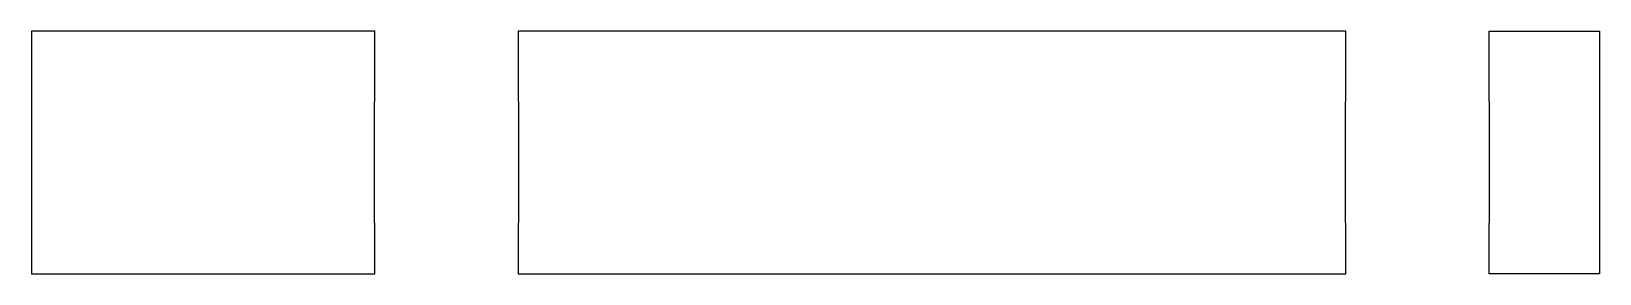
# Model space of a CAD drawing. Header units: metres. Extents: x -18.5 to 13.8, y -1.1 to 46.5.
# Drawn here: x -18.55 to 13.75, y 41.5 to 46.5 of the extents above.
import ezdxf

# ---------------------------------------------------------------- set-up
doc = ezdxf.new("R2010")
doc.units = ezdxf.units.M

msp = doc.modelspace()

# ---------------------------------------------------------------- linework, layer by layer
for p, q in [((-17.638, 46.5), (-18.55, 46.5)), ((-18.55, 46.5), (-18.55, 46.321)), ((-18.55, 46.321), (-18.55, 46.082)), ((-11.545, 46.5), (-17.638, 46.5)), ((-11.476, 46.5), (-11.545, 46.5)), ((-11.483, 43.593), (-11.476, 46.5)), ((-11.476, 46.5), (-11.476, 46.5)), ((3.48, 46.5), (-8.524, 46.5)), ((-8.524, 46.5), (-8.517, 43.593)), ((8.524, 46.5), (3.48, 46.5)), ((8.517, 43.593), (8.524, 46.5)), ((11.483, 43.593), (11.476, 46.5)), ((11.476, 46.5), (11.57, 46.5)), ((11.57, 46.5), (13.75, 46.5)), ((13.75, 46.5), (13.75, 42.973)), ((13.75, 46.5), (13.75, 46.5)), ((-18.55, 46.082), (-18.55, 46.06)), ((-18.55, 46.06), (-18.55, 46.015)), ((-18.55, 46.015), (-18.55, 45.947)), ((-18.55, 45.947), (-18.55, 45.859)), ((-18.55, 45.859), (-18.55, 42.973)), ((-11.478, 41.5), (-11.483, 43.593)), ((-8.517, 43.593), (-8.522, 41.5)), ((-8.517, 43.593), (-8.517, 43.593)), ((8.522, 41.5), (8.517, 43.593)), ((11.478, 41.5), (11.483, 43.593)), ((-18.55, 42.973), (-18.55, 41.647)), ((13.75, 42.973), (13.75, 41.5)), ((-18.55, 41.647), (-18.55, 41.5)), ((-18.55, 41.5), (-13.475, 41.5)), ((-13.475, 41.5), (-12.572, 41.5)), ((-12.572, 41.5), (-11.478, 41.5)), ((-8.522, 41.5), (-4.976, 41.5)), ((-4.976, 41.5), (8.522, 41.5)), ((11.841, 41.5), (11.478, 41.5)), ((12.095, 41.5), (11.841, 41.5)), ((13.75, 41.5), (12.095, 41.5))]:
    msp.add_line(p, q)

doc.saveas('drawing.dxf')
